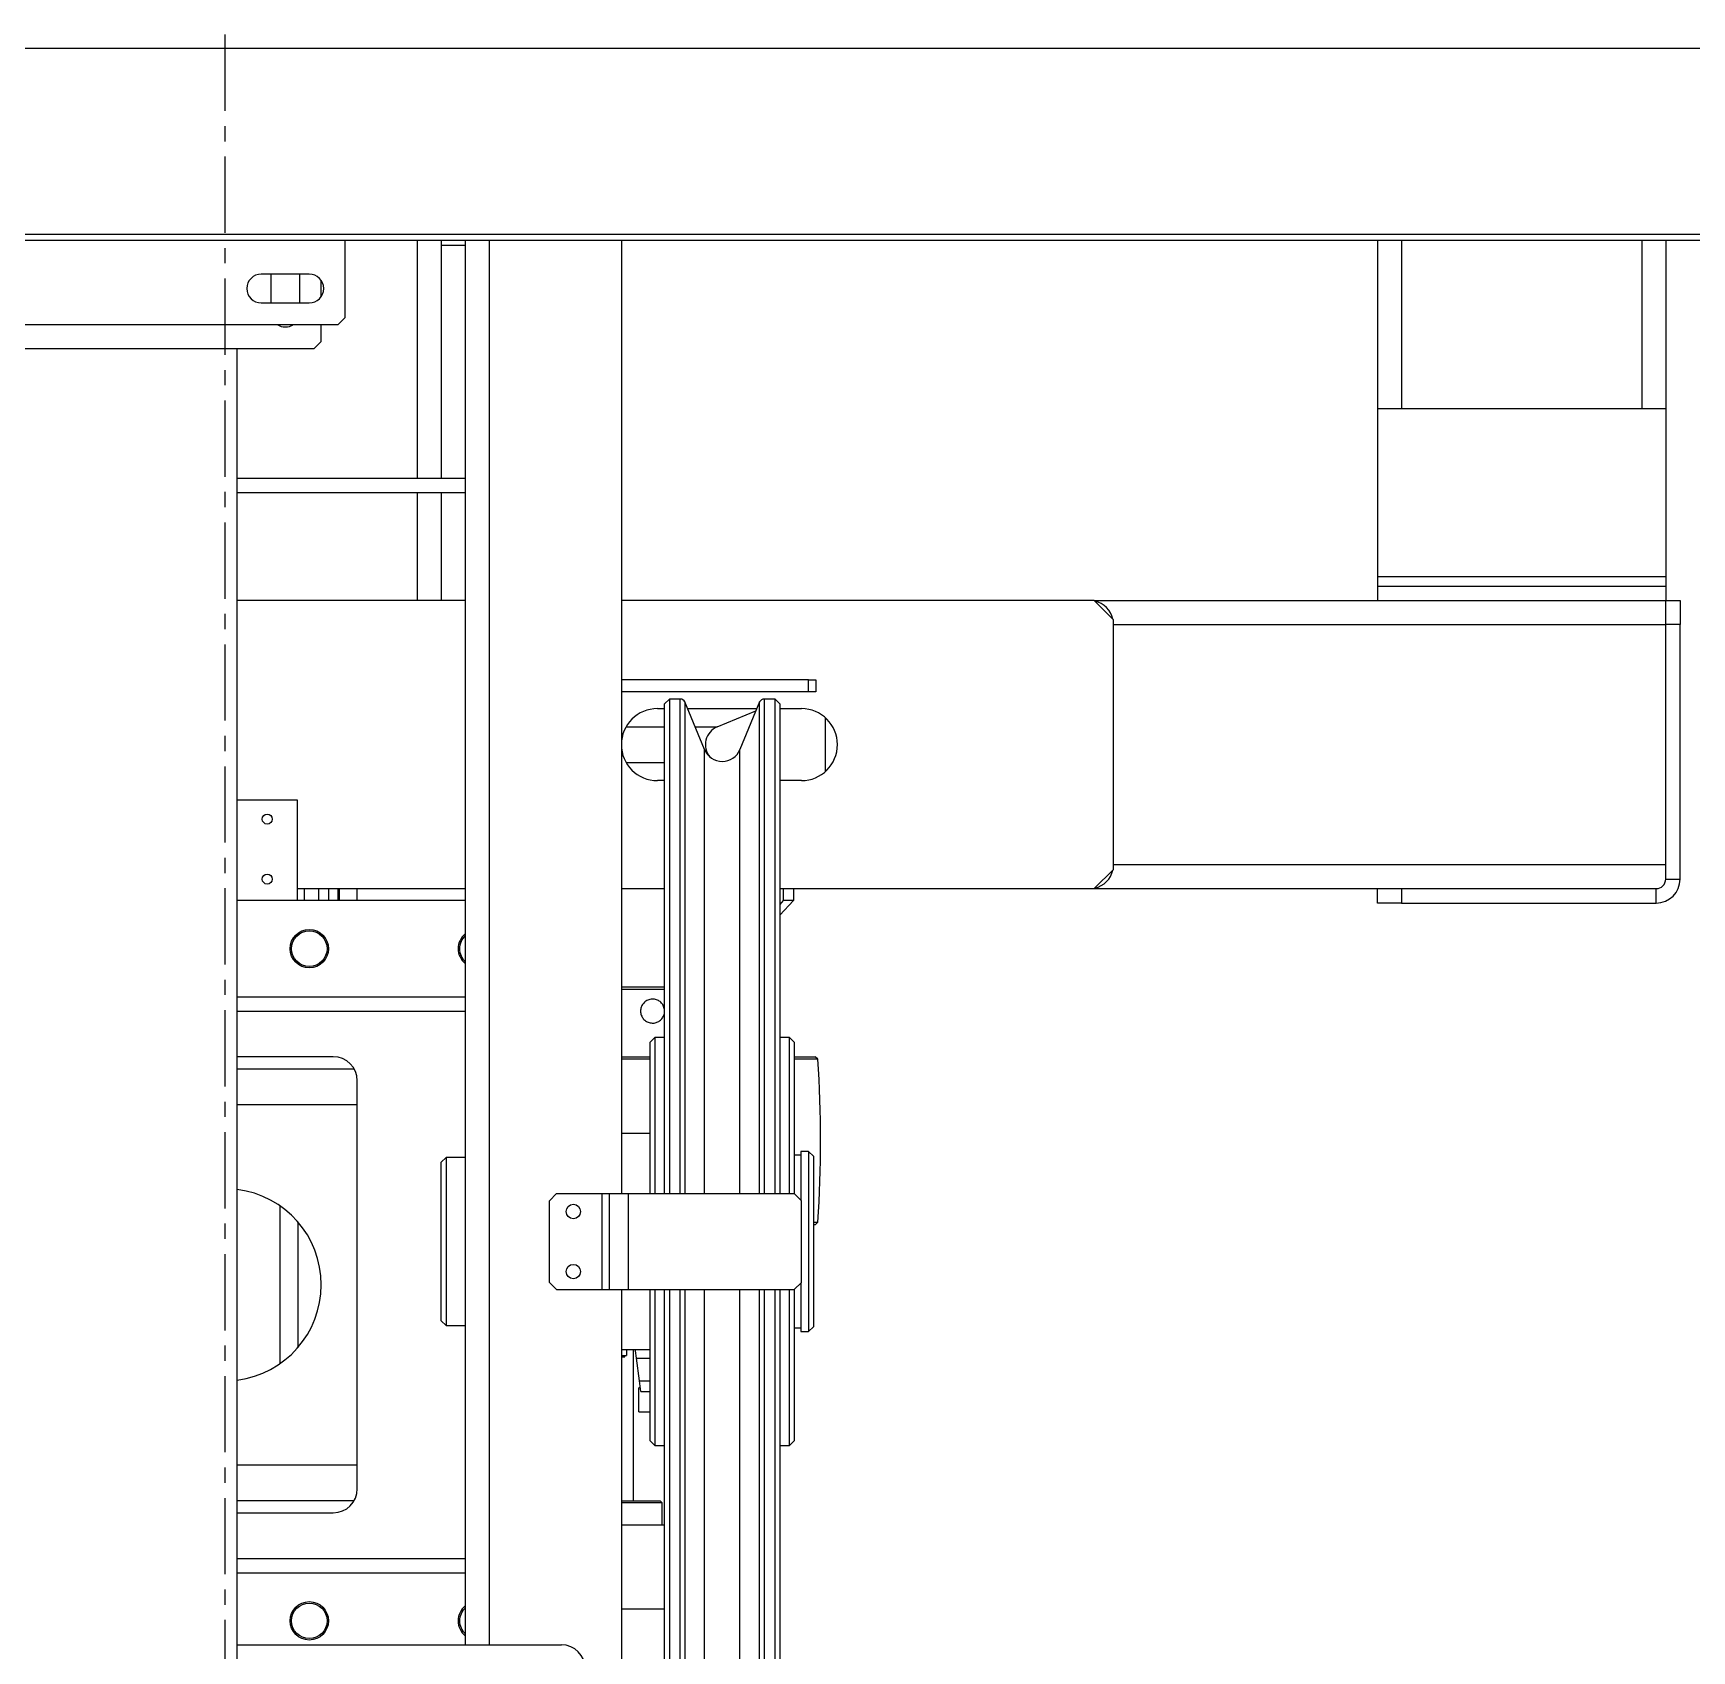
# Model space of a CAD drawing. Header units: millimetres. Extents: x 6622 to 532820, y 3370 to 359312.
# Drawn here: x 463070 to 463761, y 311452 to 312126 of the extents above; entities that cross this region are included whole.
import ezdxf

# ---------------------------------------------------------------- set-up
doc = ezdxf.new("R2010")
doc.units = ezdxf.units.MM
doc.linetypes.add('CENTER', pattern=[50.8, 31.75, -6.35, 6.35, -6.35])

# ---------------------------------------------------------------- blocks, each defined once
blk = doc.blocks.new('A$C6F3A12F4')
at = {"color": 2, "linetype": 'Continuous', "lineweight": 25}
for p, q in [((2505.2, 2635), (2505.2, 1065)), ((2582.6, 1065), (2582.6, 2635)), ((2585.2, 2635), (2585.2, 1065)), ((2735.2, 2450), (2735.2, 2456)), ((2735.2, 2456), (2745.2, 2456)), ((2745.2, 2456), (2745.2, 2450)), ((2851.2, 2456), (2745.2, 2456)), ((2851.2, 2450), (2851.2, 2456)), ((2585.2, 2450), (2655.2, 2450)), ((2655.2, 2330), (2655.2, 2450)), ((2655.2, 2450), (2725.2, 2450)), ((2725.2, 2330), (2725.2, 2450)), ((2725.2, 2450), (2729.2, 2450)), ((2729.2, 2330), (2729.2, 2450)), ((2729.2, 2450), (2735.2, 2450)), ((2735.2, 2212), (2735.2, 2450)), ((2745.2, 2450), (2735.2, 2450)), ((2851.2, 2450), (2745.2, 2450)), ((2845.2, 2450), (2745.2, 2450)), ((2745.2, 2220), (2745.2, 2450)), ((2845.2, 2220), (2845.2, 2450)), ((2861.2, 2446), (2855.2, 2446)), ((2855.2, 2340), (2855.2, 2446)), ((2861.2, 2340), (2861.2, 2446)), ((2585.2, 2440), (2655.2, 2440)), ((2585.2, 2340), (2655.2, 2340)), ((2855.2, 2340), (2861.2, 2340)), ((2855.2, 2330), (2855.2, 2340)), ((2861.2, 2340), (2861.2, 2330)), ((2585.2, 2330), (2655.2, 2330)), ((2655.2, 2330), (2725.2, 2330)), ((2725.2, 2330), (2729.2, 2330)), ((2729.2, 2330), (2735.2, 2330)), ((2861.2, 2330), (2855.2, 2330)), ((2855.2, 2212), (2855.2, 2330)), ((2743.2, 2220), (2735.2, 2212)), ((2847.2, 2220), (2743.2, 2220)), ((2855.2, 2212), (2847.2, 2220)), ((2735.2, 2212), (2735.2, 2015)), ((2855.2, 2081), (2855.2, 2212)), ((2768.2, 2096), (2773.2, 2096)), ((2768.2, 2093), (2768.2, 2096)), ((2773.2, 2096), (2773.2, 2093)), ((2806.38, 2100), (2784.02, 2100)), ((2926.2, 2096.84), (2925.2, 2095.7)), ((2925.2, 2087), (2925.2, 2095.7)), ((2926.2, 2096.84), (2926.2, 2087)), ((2966.7, 2095), (2964.7, 2093)), ((2966.7, 2095), (3037.7, 2095)), ((2995.2, 2095.77), (2994.13, 2096.85)), ((2994.13, 2095), (2994.13, 2096.85)), ((2995.2, 2095.77), (2995.2, 2095)), ((3039.7, 2093), (3037.7, 2095)), ((2773.2, 2093), (2768.2, 2093)), ((2768.2, 2093), (2768.2, 2015)), ((2773.2, 2093), (2773.2, 2015)), ((2780.2, 2081), (2780.2, 2090)), ((2810.2, 2090), (2810.2, 2081)), ((2855.2, 2086.69), (2860.2, 2086.69)), ((2860.2, 2086.69), (2860.2, 2082.45)), ((2860.2, 2086.69), (2866.23, 2081)), ((2919.2, 2087), (2917.2, 2085)), ((2919.2, 2087), (2982.2, 2087)), ((2964.7, 2093), (2964.7, 2089.7)), ((2964.7, 2093), (3039.7, 2093)), ((2964.7, 2089.7), (2984.9, 2089.7)), ((2966.2, 2089.7), (2966.2, 2087)), ((2985.2, 2090), (2982.2, 2087)), ((2982.2, 2018), (2982.2, 2087)), ((3019.2, 2090), (2985.2, 2090)), ((3022.2, 2087), (3019.2, 2090)), ((3019.5, 2089.7), (3039.7, 2089.7)), ((3022.2, 2018), (3022.2, 2087)), ((3022.2, 2087), (3085.2, 2087)), ((3038.2, 2087), (3038.2, 2089.7)), ((3039.7, 2089.7), (3039.7, 2093)), ((3087.2, 2085), (3085.2, 2087)), ((2778.2, 2081), (2776.2, 2079)), ((2778.2, 2081), (2921.36, 2081)), ((2855.2, 2082.45), (2860.2, 2082.45)), ((2860.2, 2082.45), (2861.74, 2081)), ((2917.2, 2085), (2917.2, 2081)), ((2982.2, 2085), (2917.2, 2085)), ((2921.36, 2081), (2982.2, 2081)), ((3087.2, 2085), (3022.2, 2085)), ((3022.2, 2081), (3226.2, 2081)), ((3087.2, 2081), (3087.2, 2085)), ((2776.2, 2079), (2776.2, 2074.45)), ((2920.64, 2079), (2776.2, 2079)), ((2776.2, 2074.45), (2982.2, 2074.45)), ((2982.2, 2079), (2920.64, 2079)), ((3228.2, 2079), (3022.2, 2079)), ((3022.2, 2074.45), (3228.2, 2074.45)), ((2777.43, 2072.6), (2797.26, 2064.39)), ((2921.09, 2072.6), (2777.43, 2072.6)), ((2780.2, 2042.54), (2780.2, 2071.46)), ((2787.81, 2054.94), (2781.12, 2071.07)), ((2982.2, 2072.6), (2921.09, 2072.6)), ((3226.97, 2072.6), (3022.2, 2072.6)), ((2928.24, 2064.39), (2797.26, 2064.39)), ((2982.2, 2064.39), (2928.24, 2064.39)), ((3207.14, 2064.39), (3022.2, 2064.39)), ((2787.81, 2045.69), (2787.81, 2054.94)), ((2797.26, 2049.61), (2777.43, 2041.4)), ((2928.24, 2049.61), (2797.26, 2049.61)), ((2982.2, 2049.61), (2928.24, 2049.61)), ((3207.14, 2049.61), (3022.2, 2049.61)), ((2776.2, 2039.55), (2776.2, 2035)), ((2982.2, 2039.55), (2776.2, 2039.55)), ((2777.43, 2041.4), (2982.2, 2041.4)), ((3022.2, 2041.4), (3226.97, 2041.4)), ((3228.2, 2039.55), (3022.2, 2039.55)), ((2776.2, 2035), (2778.2, 2033)), ((2776.2, 2035), (2982.2, 2035)), ((2982.2, 2033), (2778.2, 2033)), ((2780.2, 2030), (2780.2, 2033)), ((2787.81, 2016.95), (2787.81, 2033)), ((2802.59, 2016.95), (2802.59, 2033)), ((2810.2, 2033), (2810.2, 2030)), ((2855.2, 2015), (2855.2, 2033)), ((2896.2, 2033), (2896.2, 2015)), ((2897.2, 2033), (2897.2, 2015)), ((2917.2, 2033), (2917.2, 2029)), ((3022.2, 2035), (3228.2, 2035)), ((3226.2, 2033), (3022.2, 2033)), ((3087.2, 2029), (3087.2, 2033)), ((3111, 2032), (3110.2, 2031.2)), ((3110.2, 2015), (3110.2, 2031.2)), ((3120.2, 2032), (3111, 2032)), ((3111, 2032), (3111, 2015)), ((3120.2, 2015), (3120.2, 2033)), ((3155.2, 2015), (3155.2, 2033)), ((2917.2, 2029), (2919.2, 2027)), ((2917.2, 2029), (2982.2, 2029)), ((2982.2, 2027), (2919.2, 2027)), ((2925.2, 2015), (2925.2, 2027)), ((2926.2, 2027), (2926.2, 2015)), ((2957.2, 2027), (2957.2, 2015)), ((3022.2, 2029), (3087.2, 2029)), ((3085.2, 2027), (3022.2, 2027)), ((3047.2, 2015), (3047.2, 2027)), ((3050.81, 2021.26), (3050.81, 2027)), ((3060.22, 2022.53), (3060.22, 2027)), ((3064.73, 2023.13), (3064.73, 2027)), ((3073.2, 2022.3), (3073.2, 2027)), ((3085.2, 2027), (3087.2, 2029)), ((3022.2, 2018), (2982.2, 2018)), ((2982.2, 2010), (2982.2, 2018)), ((3022.2, 2010), (3022.2, 2018)), ((3110.2, 2020), (3047.2, 2020)), ((3060.22, 2022.53), (3050.81, 2021.26)), ((3064.73, 2023.13), (3060.22, 2022.53)), ((3063.2, 2022.93), (3063.2, 2022.3)), ((3073.2, 2022.3), (3063.2, 2022.3)), ((2585.2, 2015), (2982.2, 2015)), ((3022.2, 2015), (3480.2, 2015)), ((3047.2, 2017.2), (3049.65, 2017.2)), ((3049.65, 2015), (3049.65, 2017.2)), ((3050.2, 2016.5), (3049.65, 2016.5)), ((3050.2, 2015), (3050.2, 2016.5)), ((3022.2, 2010), (2982.2, 2010)), ((2982.2, 2007), (2982.2, 2010)), ((3022.2, 2007), (2982.2, 2007)), ((2982.2, 1988), (2982.2, 2007)), ((3022.2, 2007), (3022.2, 2010)), ((3022.2, 1988), (3022.2, 2007)), ((3170.2, 1855), (3170.2, 1990)), ((2982.2, 1988), (2985.2, 1985)), ((3019.2, 1985), (2985.2, 1985)), ((3019.2, 1985), (3022.2, 1988)), ((2585.2, 1960), (3170.2, 1960)), ((2585.2, 1950), (2684.2, 1950)), ((2587.2, 1940), (2587.2, 1950)), ((2684.2, 1950), (2690.2, 1950)), ((2684.2, 1855), (2684.2, 1950)), ((2690.2, 1855), (2690.2, 1950)), ((2690.2, 1950), (2900.2, 1950)), ((2735.2, 1950), (2735.2, 1855)), ((2855.2, 1880), (2855.2, 1950)), ((2860.2, 1950), (2860.2, 1855)), ((2900.2, 1950), (2906.2, 1950)), ((2900.2, 1855), (2900.2, 1950)), ((2906.2, 1855), (2906.2, 1950)), ((2906.2, 1950), (3134.2, 1950)), ((2967.2, 1950), (2967.2, 1942)), ((3037.2, 1942), (3037.2, 1950)), ((3134.2, 1855), (3134.2, 1950)), ((3134.2, 1950), (3140.2, 1950)), ((3140.2, 1855), (3140.2, 1950)), ((3140.2, 1950), (3170.2, 1950)), ((2967.2, 1942), (2969.2, 1940)), ((2967.2, 1942), (3037.2, 1942)), ((3035.2, 1940), (3037.2, 1942)), ((2585.2, 1940), (2684.2, 1940)), ((2690.2, 1940), (2735.2, 1940)), ((3035.2, 1940), (2969.2, 1940)), ((2585.2, 1930), (2684.2, 1930)), ((2690.2, 1930), (2735.2, 1930)), ((2617.2, 1900), (2585.2, 1900)), ((2620.2, 1897), (2617.2, 1900)), ((2860.2, 1905), (2855.2, 1905)), ((2930.2, 1855), (2930.2, 1903.66)), ((3105.2, 1905), (2935.2, 1905)), ((2945.2, 1905), (2945.2, 1855)), ((3095.2, 1855), (3095.2, 1905)), ((3110.2, 1903.66), (3110.2, 1855)), ((2620.2, 1713), (2620.2, 1897)), ((2855.2, 1897.5), (2860.2, 1897.5)), ((2860.2, 1897), (2855.2, 1897)), ((2925.2, 1895), (2925.2, 1855)), ((3115.2, 1855), (3115.2, 1895)), ((2608.52, 1890), (2601.88, 1890)), ((2627.2, 1890), (2620.2, 1890)), ((2630.2, 1887), (2627.2, 1890)), ((2630.2, 1723), (2630.2, 1887)), ((2855.2, 1893), (2860.2, 1893)), ((2860.2, 1889), (2855.2, 1889)), ((2599.2, 1885), (2599.2, 1865)), ((2611.2, 1881), (2599.2, 1881)), ((2611.2, 1865), (2611.2, 1885)), ((2818.2, 1855), (2818.2, 1880)), ((2818.2, 1880), (2860.2, 1880)), ((2860.2, 1883), (2855.2, 1883)), ((2993.93, 1880.17), (3046.47, 1880.17)), ((3053.05, 1872.82), (2987.35, 1872.82)), ((2599.2, 1869), (2611.2, 1869)), ((3640.2, 1855), (2630.2, 1855))]:
    blk.add_line(p, q, dxfattribs=at)
at = {"color": 2, "linetype": 'Continuous', "lineweight": 25, "flags": 128}
blk.add_lwpolyline([(3050.81, 2021.26), (3047.73, 2020.84), (3047.2, 2020.77)], dxfattribs=at)
at = {"color": 2, "linetype": 'Continuous', "lineweight": 25}
for centre, radius in [((2989.7, 1995), 3), ((3014.7, 1995), 3), ((2880.2, 1885), 8), ((2880.2, 1885), 7.4), ((3160.2, 1885), 8), ((3160.2, 1885), 7.4), ((2826.2, 1867.5), 2.1), ((2851.2, 1867.5), 2.1)]:
    blk.add_circle(centre, radius, dxfattribs=at)
for centre, radius, start, end in [((2851.2, 2446), 10, 0, 90), ((2851.2, 2446), 4, 0, 90), ((2745.2, 2210), 10, 103.05194, 166.94806), ((2845.2, 2210), 10, 13.05194, 76.94806), ((2795.2, 2090), 15, 0, 180), ((2960.2, 1598), 500, 86.1094, 93.89951), ((2778.2, 2074.45), 2, 180, 247.5), ((2794.2, 2057), 8, 292.5, 67.5), ((2795.2, 2058), 8, 202.5, 309.9291), ((2778.2, 2039.55), 2, 112.5, 180), ((2795.2, 2030), 15, 180, 0), ((3180.2, 1990), 10, 90, 180), ((2880.2, 1955), 8, 218.68219, 321.31781), ((2880.2, 1955), 7.4, 222.50664, 317.49336), ((3160.2, 1955), 8, 218.68219, 321.31781), ((3160.2, 1955), 7.4, 222.50664, 317.49336), ((2935.2, 1895), 10, 90, 180), ((3105.2, 1895), 10, 0, 90), ((2605.2, 1885), 6, 0, 180), ((3020.2, 1850), 40, 7.18076, 172.81924), ((2615.2, 1875), 6, 326.44269, 33.55731), ((2605.2, 1865), 6, 180, 0)]:
    blk.add_arc(centre, radius, start, end, dxfattribs=at)
blk.add_open_spline([(2901.2, 2028), (2901.25, 2028.56), (2901.36, 2029.67), (2902.21, 2031.16), (2903.47, 2032.3), (2905.05, 2032.96), (2906.75, 2033.06), (2908.38, 2032.6), (2909.77, 2031.64), (2910.77, 2030.26), (2911.26, 2028.62), (2911.18, 2026.92), (2910.55, 2025.35), (2909.43, 2024.06), (2907.95, 2023.21), (2906.27, 2022.91), (2904.59, 2023.17), (2903.1, 2023.96), (2901.95, 2025.2), (2901.3, 2026.63), (2901.23, 2027.6), (2901.2, 2028)], degree=3, knots=[0, 0, 0, 0, 0.053149, 0.10628, 0.159894, 0.213862, 0.267283, 0.320129, 0.373248, 0.42707, 0.480934, 0.534123, 0.586973, 0.640323, 0.694261, 0.747951, 0.800934, 0.853847, 0.907444, 0.961406, 1, 1, 1, 1], dxfattribs=at)

msp = doc.modelspace()

# ---------------------------------------------------------------- linework, layer by layer
at = {"color": 1, "linetype": 'CENTER'}
msp.add_line((463150, 268660), (463150, 314819.539), dxfattribs=at)

# ---------------------------------------------------------------- block references
at = {"color": 0, "rotation": 270}
msp.add_blockref('A$C6F3A12F4', (461300, 314625.198), dxfattribs=at)

doc.saveas('drawing.dxf')
